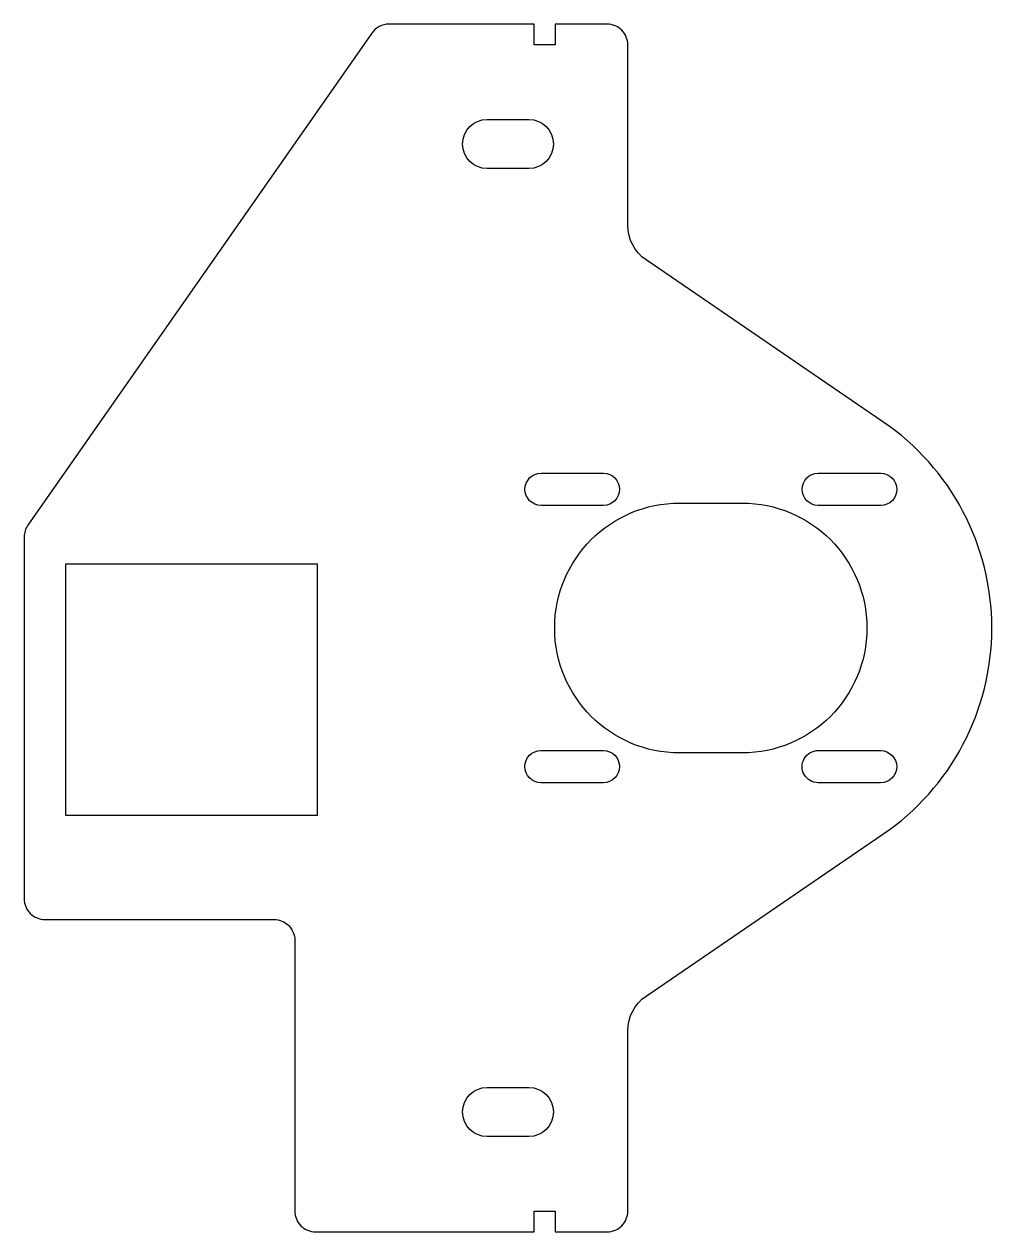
# Model space of a CAD drawing. Header units: inches. Extents: x -8 to 3.6, y 0 to 14.5.
import ezdxf

# ---------------------------------------------------------------- set-up
doc = ezdxf.new("R2010")
doc.units = ezdxf.units.IN
doc.header["$MEASUREMENT"] = 0

msp = doc.modelspace()

# ---------------------------------------------------------------- linework, layer by layer
for points in [[(-1.875, 0), (-1.875, 0.25), (-1.625, 0.25), (-1.625, 0), (-1, 0, 0.414214), (-0.75, 0.25), (-0.75, 2.417, -0.24781), (-0.532, 2.83), (2.313, 4.773, 0.528048), (2.313, 9.727), (-0.532, 11.67, -0.24781), (-0.75, 12.083), (-0.75, 14.25, 0.414214), (-1, 14.5), (-1.625, 14.5), (-1.625, 14.25), (-1.875, 14.25), (-1.875, 14.5), (-3.62, 14.5, 0.244911), (-3.825, 14.393), (-7.955, 8.485, 0.15371), (-8, 8.341), (-8, 4, 0.414214), (-7.75, 3.75), (-5, 3.75, -0.414214), (-4.75, 3.5), (-4.75, 0.25, 0.414214), (-4.5, 0)], [(-2.439, 13.356), (-1.939, 13.356, -1), (-1.939, 12.766), (-2.439, 12.766, -1)], [(-1.793, 8.722, -1), (-1.793, 9.108), (-1.043, 9.108, -1), (-1.043, 8.722)], [(1.536, 8.722, -1), (1.536, 9.108), (2.286, 9.107, -1), (2.286, 8.721)], [(0.621, 8.75, -1), (0.621, 5.75), (-0.129, 5.75, -1), (-0.129, 8.75)], [(-1.794, 5.393, -1), (-1.794, 5.779), (-1.044, 5.779, -1), (-1.044, 5.393)], [(1.535, 5.393, -1), (1.536, 5.779), (2.286, 5.778, -1), (2.285, 5.392)], [(-2.439, 1.734), (-1.939, 1.734, -1), (-1.939, 1.144), (-2.439, 1.144, -1)]]:
    msp.add_lwpolyline(points, format="xyb", close=True)
msp.add_lwpolyline([(-7.5, 8.02), (-4.48, 8.02), (-4.48, 5), (-7.5, 5)], close=True)

doc.saveas('drawing.dxf')
